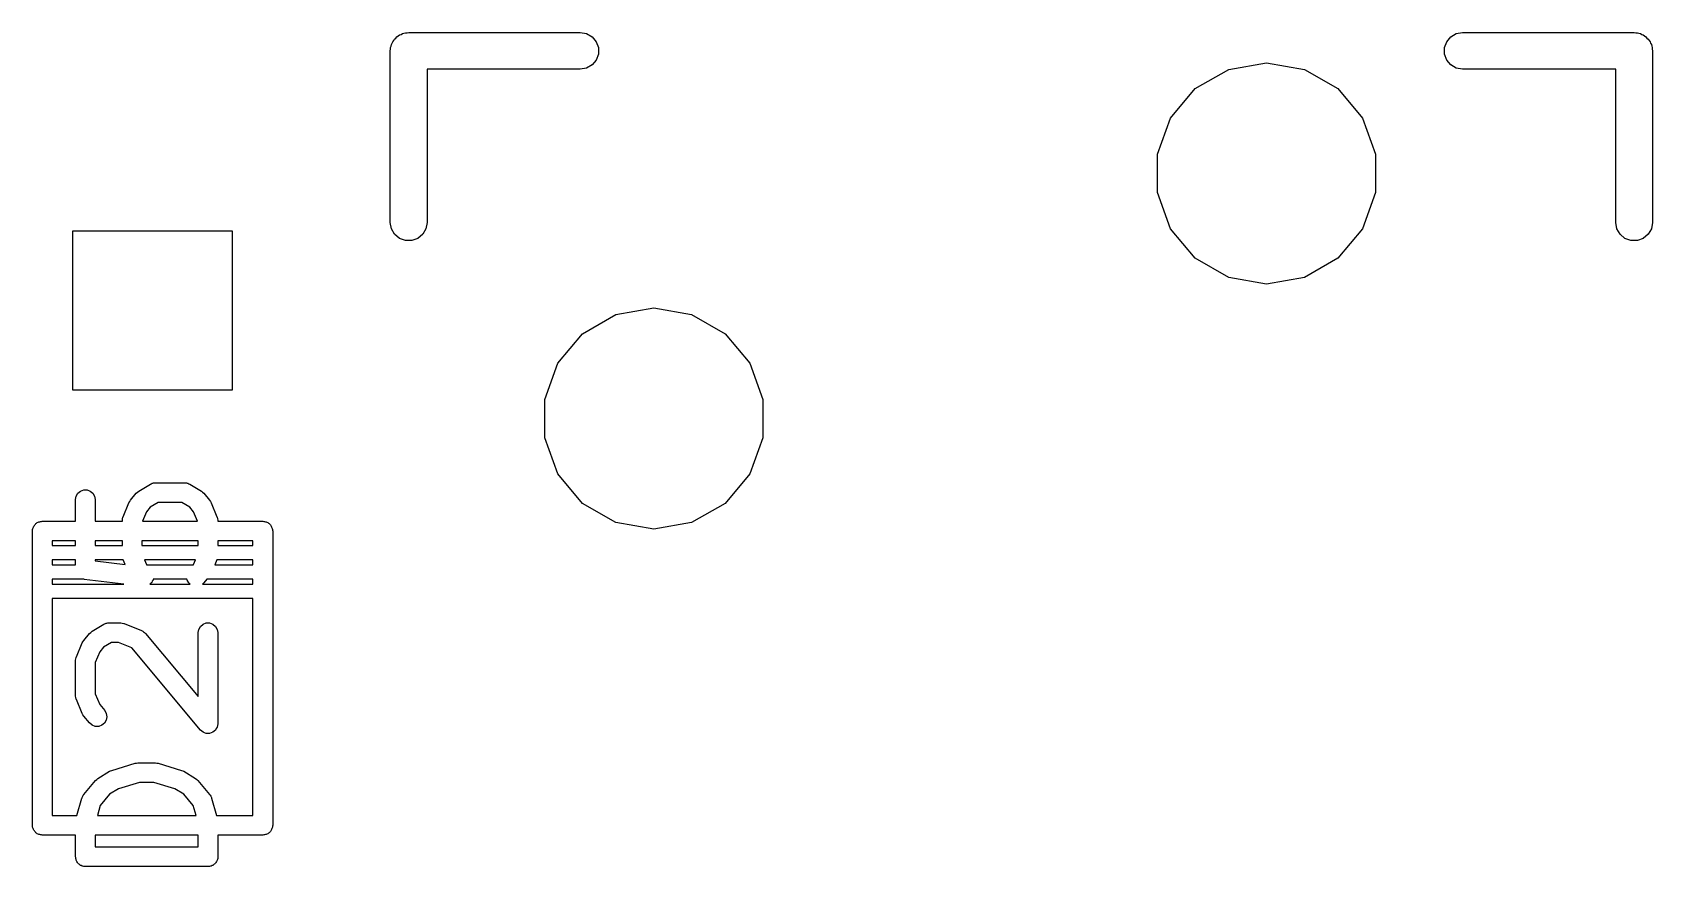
# Model space of a CAD drawing. Extents: x 47 to 330, y -254 to -153.
# Drawn here: x 246.88 to 263.67, y -182.1 to -173.46 of the extents above; entities that cross this region are included whole.
import ezdxf

# ---------------------------------------------------------------- set-up
doc = ezdxf.new("R2010")
doc.units = 0
doc.header["$MEASUREMENT"] = 0
doc.layers.add('BLACK', color=7, linetype='CONTINUOUS')

msp = doc.modelspace()

# ---------------------------------------------------------------- linework, layer by layer
at = {"layer": 'Black'}
for p, q in [((250.587, -173.617), (250.593, -173.601)), ((250.587, -173.634), (250.587, -173.617)), ((250.593, -173.601), (250.596, -173.585)), ((250.596, -173.585), (250.604, -173.57)), ((250.604, -173.57), (250.61, -173.555)), ((250.61, -173.555), (250.621, -173.542)), ((250.621, -173.542), (250.629, -173.528)), ((250.629, -173.528), (250.642, -173.517)), ((250.642, -173.517), (250.653, -173.504)), ((250.653, -173.504), (250.667, -173.496)), ((250.667, -173.496), (250.68, -173.485)), ((250.68, -173.485), (250.695, -173.479)), ((250.695, -173.479), (250.71, -173.471)), ((250.71, -173.471), (250.726, -173.468)), ((250.726, -173.468), (250.742, -173.462)), ((250.742, -173.462), (250.759, -173.462)), ((250.759, -173.462), (250.775, -173.459)), ((250.775, -173.459), (252.553, -173.459)), ((252.553, -173.459), (252.618, -173.471)), ((252.618, -173.471), (252.675, -173.504)), ((252.675, -173.504), (252.718, -173.555)), ((252.718, -173.555), (252.741, -173.617)), ((252.741, -173.617), (252.741, -173.683)), ((261.509, -173.617), (261.532, -173.555)), ((261.509, -173.683), (261.509, -173.617)), ((261.532, -173.555), (261.575, -173.504)), ((261.575, -173.504), (261.632, -173.471)), ((261.632, -173.471), (261.697, -173.459)), ((261.697, -173.459), (263.475, -173.459)), ((263.475, -173.459), (263.491, -173.462)), ((263.491, -173.462), (263.508, -173.462)), ((263.508, -173.462), (263.524, -173.468)), ((263.524, -173.468), (263.54, -173.471)), ((263.54, -173.471), (263.555, -173.479)), ((263.555, -173.479), (263.57, -173.485)), ((263.57, -173.485), (263.583, -173.496)), ((263.583, -173.496), (263.597, -173.504)), ((263.597, -173.504), (263.608, -173.517)), ((263.608, -173.517), (263.621, -173.528)), ((263.621, -173.528), (263.629, -173.542)), ((263.629, -173.542), (263.64, -173.555)), ((263.64, -173.555), (263.646, -173.57)), ((263.646, -173.57), (263.654, -173.585)), ((263.654, -173.585), (263.657, -173.601)), ((263.657, -173.601), (263.663, -173.617)), ((263.663, -173.617), (263.663, -173.634)), ((250.584, -173.65), (250.587, -173.634)), ((250.584, -175.428), (250.584, -173.65)), ((252.718, -173.745), (252.675, -173.796)), ((252.741, -173.683), (252.718, -173.745)), ((259.273, -173.842), (259.665, -173.773)), ((259.665, -173.773), (260.057, -173.842)), ((261.532, -173.745), (261.509, -173.683)), ((261.575, -173.796), (261.532, -173.745)), ((263.663, -173.634), (263.666, -173.65)), ((263.666, -173.65), (263.666, -175.428)), ((252.553, -173.84), (250.965, -173.84)), ((250.965, -173.84), (250.965, -175.428)), ((252.618, -173.829), (252.553, -173.84)), ((252.675, -173.796), (252.618, -173.829)), ((258.927, -174.041), (259.273, -173.842)), ((260.057, -173.842), (260.403, -174.041)), ((261.632, -173.829), (261.575, -173.796)), ((261.697, -173.84), (261.632, -173.829)), ((263.284, -173.84), (261.697, -173.84)), ((263.284, -175.428), (263.284, -173.84)), ((258.671, -174.346), (258.927, -174.041)), ((260.403, -174.041), (260.659, -174.346)), ((258.535, -174.721), (258.671, -174.346)), ((260.659, -174.346), (260.795, -174.721)), ((258.535, -175.119), (258.535, -174.721)), ((260.795, -174.721), (260.795, -175.119)), ((258.671, -175.494), (258.535, -175.119)), ((260.795, -175.119), (260.659, -175.494)), ((250.596, -175.493), (250.584, -175.428)), ((250.965, -175.428), (250.954, -175.493)), ((263.296, -175.493), (263.284, -175.428)), ((263.666, -175.428), (263.654, -175.493)), ((247.294, -177.165), (247.294, -175.514)), ((247.294, -175.514), (248.945, -175.514)), ((248.945, -175.514), (248.945, -177.165)), ((250.629, -175.55), (250.596, -175.493)), ((250.68, -175.593), (250.629, -175.55)), ((250.742, -175.616), (250.68, -175.593)), ((250.808, -175.616), (250.742, -175.616)), ((250.87, -175.593), (250.808, -175.616)), ((250.921, -175.55), (250.87, -175.593)), ((250.954, -175.493), (250.921, -175.55)), ((258.927, -175.799), (258.671, -175.494)), ((260.659, -175.494), (260.403, -175.799)), ((263.329, -175.55), (263.296, -175.493)), ((263.38, -175.593), (263.329, -175.55)), ((263.442, -175.616), (263.38, -175.593)), ((263.508, -175.616), (263.442, -175.616)), ((263.57, -175.593), (263.508, -175.616)), ((263.621, -175.55), (263.57, -175.593)), ((263.654, -175.493), (263.621, -175.55)), ((259.273, -175.998), (258.927, -175.799)), ((260.403, -175.799), (260.057, -175.998)), ((259.665, -176.067), (259.273, -175.998)), ((260.057, -175.998), (259.665, -176.067)), ((252.577, -176.581), (252.923, -176.382)), ((252.923, -176.382), (253.315, -176.313)), ((253.315, -176.313), (253.707, -176.382)), ((253.707, -176.382), (254.053, -176.581)), ((252.321, -176.886), (252.577, -176.581)), ((254.053, -176.581), (254.309, -176.886)), ((252.185, -177.261), (252.321, -176.886)), ((254.309, -176.886), (254.445, -177.261)), ((248.945, -177.165), (247.294, -177.165)), ((252.185, -177.659), (252.185, -177.261)), ((254.445, -177.261), (254.445, -177.659)), ((252.321, -178.034), (252.185, -177.659)), ((254.445, -177.659), (254.309, -178.034)), ((247.977, -178.212), (248.098, -178.14)), ((248.098, -178.14), (248.107, -178.136)), ((248.107, -178.136), (248.115, -178.131)), ((248.115, -178.131), (248.123, -178.13)), ((248.123, -178.13), (248.131, -178.127)), ((248.131, -178.127), (248.141, -178.127)), ((248.141, -178.127), (248.15, -178.125)), ((248.15, -178.125), (248.453, -178.125)), ((248.453, -178.125), (248.462, -178.127)), ((248.462, -178.127), (248.472, -178.127)), ((248.472, -178.127), (248.479, -178.13)), ((248.479, -178.13), (248.487, -178.131)), ((248.487, -178.131), (248.496, -178.136)), ((248.496, -178.136), (248.505, -178.14)), ((248.505, -178.14), (248.626, -178.212)), ((252.577, -178.339), (252.321, -178.034)), ((254.309, -178.034), (254.053, -178.339)), ((247.323, -178.299), (247.329, -178.265)), ((247.323, -178.524), (247.323, -178.299)), ((247.329, -178.265), (247.347, -178.234)), ((247.347, -178.234), (247.374, -178.211)), ((247.374, -178.211), (247.407, -178.199)), ((247.407, -178.199), (247.442, -178.199)), ((247.442, -178.199), (247.475, -178.211)), ((247.475, -178.211), (247.502, -178.234)), ((247.502, -178.234), (247.52, -178.265)), ((247.52, -178.265), (247.526, -178.299)), ((247.526, -178.299), (247.526, -178.524)), ((247.875, -178.333), (247.883, -178.32)), ((247.883, -178.32), (247.891, -178.307)), ((247.891, -178.307), (247.951, -178.234)), ((247.951, -178.234), (247.964, -178.223)), ((247.964, -178.223), (247.977, -178.212)), ((248.626, -178.212), (248.639, -178.223)), ((248.639, -178.223), (248.652, -178.234)), ((248.652, -178.234), (248.712, -178.307)), ((248.712, -178.307), (248.72, -178.32)), ((248.72, -178.32), (248.728, -178.333)), ((247.81, -178.498), (247.813, -178.482)), ((247.813, -178.482), (247.814, -178.48)), ((247.814, -178.48), (247.815, -178.478)), ((247.815, -178.478), (247.875, -178.333)), ((248.057, -178.425), (248.015, -178.524)), ((248.096, -178.378), (248.057, -178.425)), ((248.178, -178.328), (248.096, -178.378)), ((248.424, -178.328), (248.178, -178.328)), ((248.507, -178.378), (248.424, -178.328)), ((248.546, -178.425), (248.507, -178.378)), ((248.587, -178.524), (248.546, -178.425)), ((248.728, -178.333), (248.788, -178.478)), ((248.788, -178.478), (248.789, -178.48)), ((248.789, -178.48), (248.79, -178.482)), ((248.79, -178.482), (248.793, -178.498)), ((252.923, -178.538), (252.577, -178.339)), ((254.053, -178.339), (253.707, -178.538)), ((246.875, -178.626), (246.877, -178.617)), ((246.875, -181.674), (246.875, -178.626)), ((246.877, -178.608), (246.88, -178.6)), ((246.877, -178.617), (246.877, -178.608)), ((246.88, -178.6), (246.882, -178.591)), ((246.882, -178.591), (246.886, -178.584)), ((246.886, -178.584), (246.889, -178.575)), ((246.889, -178.575), (246.895, -178.568)), ((246.895, -178.568), (246.899, -178.561)), ((246.899, -178.561), (246.906, -178.555)), ((246.906, -178.555), (246.912, -178.548)), ((246.912, -178.548), (246.919, -178.544)), ((246.919, -178.544), (246.926, -178.538)), ((246.926, -178.538), (246.935, -178.535)), ((246.935, -178.535), (246.942, -178.531)), ((246.942, -178.531), (246.951, -178.529)), ((246.951, -178.529), (246.959, -178.526)), ((246.959, -178.526), (246.968, -178.526)), ((246.968, -178.526), (246.977, -178.524)), ((246.977, -178.524), (247.323, -178.524)), ((247.526, -178.524), (247.807, -178.524)), ((247.807, -178.512), (247.81, -178.498)), ((247.807, -178.515), (247.807, -178.512)), ((247.807, -178.517), (247.807, -178.515)), ((247.807, -178.524), (247.807, -178.517)), ((248.015, -178.524), (248.587, -178.524)), ((248.793, -178.498), (248.796, -178.512)), ((248.796, -178.512), (248.796, -178.515)), ((248.796, -178.515), (248.796, -178.517)), ((248.796, -178.517), (248.796, -178.524)), ((248.796, -178.524), (249.263, -178.524)), ((249.263, -178.524), (249.272, -178.526)), ((249.272, -178.526), (249.281, -178.526)), ((249.281, -178.526), (249.289, -178.529)), ((249.289, -178.529), (249.298, -178.531)), ((249.298, -178.531), (249.305, -178.535)), ((249.305, -178.535), (249.314, -178.538)), ((249.314, -178.538), (249.321, -178.544)), ((249.321, -178.544), (249.328, -178.548)), ((249.328, -178.548), (249.334, -178.555)), ((249.334, -178.555), (249.341, -178.561)), ((249.341, -178.561), (249.345, -178.568)), ((249.345, -178.568), (249.351, -178.575)), ((249.351, -178.575), (249.354, -178.584)), ((249.354, -178.584), (249.358, -178.591)), ((249.358, -178.591), (249.36, -178.6)), ((249.36, -178.6), (249.363, -178.608)), ((249.363, -178.608), (249.363, -178.617)), ((249.363, -178.617), (249.365, -178.626)), ((249.365, -178.626), (249.365, -181.674)), ((253.315, -178.607), (252.923, -178.538)), ((253.707, -178.538), (253.315, -178.607)), ((247.323, -178.728), (247.079, -178.728)), ((247.079, -178.728), (247.079, -178.775)), ((247.079, -178.775), (247.12, -178.775)), ((247.12, -178.775), (247.323, -178.775)), ((247.323, -178.775), (247.323, -178.728)), ((247.526, -178.728), (247.526, -178.775)), ((247.807, -178.728), (247.526, -178.728)), ((247.526, -178.775), (247.807, -178.775)), ((247.807, -178.775), (247.807, -178.728)), ((248.01, -178.728), (248.01, -178.775)), ((248.593, -178.728), (248.01, -178.728)), ((248.01, -178.775), (248.593, -178.775)), ((248.593, -178.775), (248.593, -178.728)), ((248.796, -178.728), (248.796, -178.775)), ((249.161, -178.728), (248.796, -178.728)), ((248.796, -178.775), (249.161, -178.775)), ((249.161, -178.775), (249.161, -178.728)), ((247.12, -178.925), (247.079, -178.925)), ((247.079, -178.925), (247.079, -178.975)), ((247.079, -178.975), (247.323, -178.975)), ((247.323, -178.925), (247.12, -178.925)), ((247.323, -178.975), (247.323, -178.925)), ((247.526, -178.925), (247.526, -178.935)), ((247.817, -178.925), (247.526, -178.925)), ((247.526, -178.935), (247.837, -178.972)), ((247.837, -178.972), (247.817, -178.925)), ((248.037, -178.925), (248.057, -178.972)), ((248.566, -178.925), (248.037, -178.925)), ((248.057, -178.972), (248.059, -178.975)), ((248.059, -178.975), (248.544, -178.975)), ((248.544, -178.975), (248.546, -178.972)), ((248.546, -178.972), (248.566, -178.925)), ((248.786, -178.925), (248.765, -178.975)), ((248.765, -178.975), (249.161, -178.975)), ((249.161, -178.925), (248.786, -178.925)), ((249.161, -178.975), (249.161, -178.925)), ((247.079, -179.125), (247.079, -179.175)), ((247.406, -179.125), (247.079, -179.125)), ((247.407, -179.125), (247.406, -179.125)), ((247.41, -179.125), (247.407, -179.125)), ((247.412, -179.126), (247.41, -179.125)), ((247.821, -179.175), (247.412, -179.126)), ((248.111, -179.159), (248.108, -179.161)), ((248.117, -179.145), (248.111, -179.159)), ((248.125, -179.133), (248.117, -179.145)), ((248.127, -179.127), (248.125, -179.13)), ((248.125, -179.13), (248.125, -179.133)), ((248.127, -179.125), (248.127, -179.127)), ((248.477, -179.125), (248.127, -179.125)), ((248.478, -179.133), (248.477, -179.125)), ((248.496, -179.163), (248.478, -179.133)), ((248.683, -179.125), (248.652, -179.163)), ((249.161, -179.125), (248.683, -179.125)), ((249.161, -179.175), (249.161, -179.125)), ((247.079, -179.175), (247.821, -179.175)), ((247.079, -179.325), (247.079, -181.572)), ((249.161, -179.325), (247.079, -179.325)), ((248.096, -179.173), (248.093, -179.175)), ((248.093, -179.175), (248.51, -179.175)), ((248.107, -179.163), (248.096, -179.173)), ((248.108, -179.161), (248.107, -179.163)), ((248.51, -179.175), (248.496, -179.163)), ((248.652, -179.163), (248.637, -179.175)), ((248.637, -179.175), (249.161, -179.175)), ((249.161, -181.572), (249.161, -179.325)), ((247.493, -179.664), (247.614, -179.591)), ((247.614, -179.591), (247.623, -179.588)), ((247.623, -179.588), (247.632, -179.583)), ((247.632, -179.583), (247.64, -179.581)), ((247.64, -179.581), (247.647, -179.579)), ((247.647, -179.579), (247.657, -179.578)), ((247.657, -179.578), (247.666, -179.577)), ((247.666, -179.577), (247.787, -179.577)), ((247.787, -179.577), (247.789, -179.577)), ((247.789, -179.577), (247.791, -179.577)), ((247.791, -179.577), (247.806, -179.58)), ((247.806, -179.58), (247.822, -179.583)), ((247.822, -179.583), (247.824, -179.584)), ((247.824, -179.584), (247.825, -179.584)), ((247.825, -179.584), (248.007, -179.657)), ((248.007, -179.657), (248.013, -179.66)), ((248.013, -179.66), (248.02, -179.663)), ((248.02, -179.663), (248.028, -179.67)), ((248.593, -179.678), (248.599, -179.644)), ((248.599, -179.644), (248.617, -179.613)), ((248.617, -179.613), (248.644, -179.59)), ((248.644, -179.59), (248.677, -179.578)), ((248.677, -179.578), (248.712, -179.578)), ((248.712, -179.578), (248.745, -179.59)), ((248.745, -179.59), (248.772, -179.613)), ((248.772, -179.613), (248.79, -179.644)), ((248.79, -179.644), (248.796, -179.678)), ((247.331, -179.929), (247.391, -179.784)), ((247.391, -179.784), (247.399, -179.772)), ((247.399, -179.772), (247.407, -179.758)), ((247.407, -179.758), (247.467, -179.686)), ((247.467, -179.686), (247.48, -179.675)), ((247.48, -179.675), (247.493, -179.664)), ((247.613, -179.829), (247.573, -179.877)), ((247.695, -179.78), (247.613, -179.829)), ((247.768, -179.78), (247.695, -179.78)), ((247.907, -179.836), (247.768, -179.78)), ((248.028, -179.67), (248.037, -179.675)), ((248.037, -179.675), (248.041, -179.681)), ((248.041, -179.681), (248.047, -179.686)), ((248.047, -179.686), (248.593, -180.341)), ((248.593, -180.341), (248.593, -179.678)), ((248.796, -179.678), (248.796, -180.622)), ((247.323, -179.964), (247.326, -179.949)), ((247.323, -179.966), (247.323, -179.964)), ((247.323, -179.969), (247.323, -179.966)), ((247.323, -180.331), (247.323, -179.969)), ((247.326, -179.949), (247.329, -179.934)), ((247.329, -179.934), (247.33, -179.932)), ((247.33, -179.932), (247.331, -179.929)), ((247.573, -179.877), (247.526, -179.989)), ((247.526, -179.989), (247.526, -180.311)), ((248.616, -180.687), (247.907, -179.836)), ((247.323, -180.334), (247.323, -180.331)), ((247.323, -180.336), (247.323, -180.334)), ((247.526, -180.311), (247.573, -180.423)), ((247.326, -180.351), (247.323, -180.336)), ((247.329, -180.366), (247.326, -180.351)), ((247.33, -180.368), (247.329, -180.366)), ((247.331, -180.371), (247.33, -180.368)), ((247.391, -180.516), (247.331, -180.371)), ((247.573, -180.423), (247.624, -180.484)), ((247.624, -180.484), (247.641, -180.515)), ((247.399, -180.528), (247.391, -180.516)), ((247.407, -180.542), (247.399, -180.528)), ((247.467, -180.614), (247.407, -180.542)), ((247.494, -180.637), (247.467, -180.614)), ((247.527, -180.649), (247.494, -180.637)), ((247.563, -180.649), (247.527, -180.649)), ((247.596, -180.637), (247.563, -180.649)), ((247.623, -180.615), (247.596, -180.637)), ((247.641, -180.584), (247.623, -180.615)), ((247.641, -180.515), (247.647, -180.549)), ((247.647, -180.549), (247.641, -180.584)), ((248.79, -180.657), (248.781, -180.672)), ((248.793, -180.639), (248.79, -180.656)), ((248.79, -180.656), (248.79, -180.657)), ((248.79, -180.657), (248.79, -180.657)), ((248.796, -180.622), (248.793, -180.639)), ((248.796, -180.622), (248.796, -180.622)), ((248.796, -180.622), (248.796, -180.622)), ((248.617, -180.687), (248.616, -180.687)), ((248.63, -180.698), (248.617, -180.687)), ((248.617, -180.687), (248.617, -180.687)), ((248.643, -180.71), (248.63, -180.698)), ((248.644, -180.71), (248.643, -180.71)), ((248.66, -180.716), (248.644, -180.71)), ((248.644, -180.71), (248.644, -180.71)), ((248.677, -180.722), (248.66, -180.716)), ((248.694, -180.722), (248.677, -180.722)), ((248.677, -180.722), (248.677, -180.722)), ((248.677, -180.722), (248.677, -180.722)), ((248.712, -180.722), (248.694, -180.722)), ((248.729, -180.716), (248.712, -180.722)), ((248.712, -180.722), (248.712, -180.722)), ((248.712, -180.722), (248.712, -180.722)), ((248.745, -180.71), (248.729, -180.716)), ((248.759, -180.698), (248.745, -180.71)), ((248.745, -180.71), (248.745, -180.71)), ((248.745, -180.71), (248.745, -180.71)), ((248.772, -180.687), (248.759, -180.698)), ((248.781, -180.672), (248.772, -180.687)), ((248.772, -180.687), (248.772, -180.687)), ((248.772, -180.687), (248.772, -180.687)), ((247.554, -181.188), (247.675, -181.115)), ((247.675, -181.115), (247.686, -181.111)), ((247.686, -181.111), (247.698, -181.105)), ((247.698, -181.105), (247.94, -181.032)), ((247.94, -181.032), (247.954, -181.031)), ((247.954, -181.031), (247.969, -181.028)), ((247.969, -181.028), (248.15, -181.028)), ((248.15, -181.028), (248.165, -181.031)), ((248.165, -181.031), (248.179, -181.032)), ((248.179, -181.032), (248.421, -181.105)), ((248.421, -181.105), (248.433, -181.111)), ((248.433, -181.111), (248.444, -181.115)), ((248.444, -181.115), (248.565, -181.188)), ((247.407, -181.355), (247.528, -181.21)), ((247.528, -181.21), (247.541, -181.199)), ((247.541, -181.199), (247.554, -181.188)), ((247.768, -181.296), (247.673, -181.353)), ((247.984, -181.231), (247.768, -181.296)), ((248.135, -181.231), (247.984, -181.231)), ((248.351, -181.296), (248.135, -181.231)), ((248.446, -181.353), (248.351, -181.296)), ((248.565, -181.188), (248.578, -181.199)), ((248.578, -181.199), (248.591, -181.21)), ((248.591, -181.21), (248.712, -181.355)), ((247.337, -181.572), (247.387, -181.393)), ((247.387, -181.393), (247.389, -181.389)), ((247.389, -181.386), (247.396, -181.374)), ((247.389, -181.389), (247.389, -181.386)), ((247.396, -181.374), (247.402, -181.361)), ((247.402, -181.361), (247.405, -181.358)), ((247.405, -181.358), (247.407, -181.355)), ((247.577, -181.468), (247.548, -181.572)), ((247.673, -181.353), (247.577, -181.468)), ((248.542, -181.468), (248.446, -181.353)), ((248.571, -181.572), (248.542, -181.468)), ((248.712, -181.355), (248.714, -181.358)), ((248.714, -181.358), (248.717, -181.361)), ((248.717, -181.361), (248.723, -181.374)), ((248.723, -181.374), (248.73, -181.386)), ((248.73, -181.386), (248.73, -181.389)), ((248.73, -181.389), (248.732, -181.393)), ((248.732, -181.393), (248.782, -181.572)), ((246.877, -181.683), (246.875, -181.674)), ((247.079, -181.572), (247.337, -181.572)), ((247.548, -181.572), (248.571, -181.572)), ((248.782, -181.572), (249.161, -181.572)), ((249.365, -181.674), (249.363, -181.683)), ((246.877, -181.692), (246.877, -181.683)), ((246.88, -181.7), (246.877, -181.692)), ((246.882, -181.709), (246.88, -181.7)), ((246.886, -181.716), (246.882, -181.709)), ((246.889, -181.725), (246.886, -181.716)), ((246.895, -181.732), (246.889, -181.725)), ((246.899, -181.739), (246.895, -181.732)), ((246.906, -181.745), (246.899, -181.739)), ((246.912, -181.752), (246.906, -181.745)), ((246.919, -181.756), (246.912, -181.752)), ((246.926, -181.762), (246.919, -181.756)), ((246.935, -181.765), (246.926, -181.762)), ((246.942, -181.769), (246.935, -181.765)), ((246.951, -181.771), (246.942, -181.769)), ((246.959, -181.774), (246.951, -181.771)), ((246.968, -181.774), (246.959, -181.774)), ((246.977, -181.776), (246.968, -181.774)), ((247.323, -181.776), (246.977, -181.776)), ((247.323, -182.001), (247.323, -181.776)), ((247.526, -181.776), (247.526, -181.899)), ((248.593, -181.776), (247.526, -181.776)), ((248.593, -181.899), (248.593, -181.776)), ((249.263, -181.776), (248.796, -181.776)), ((248.796, -181.776), (248.796, -182.001)), ((249.272, -181.774), (249.263, -181.776)), ((249.281, -181.774), (249.272, -181.774)), ((249.289, -181.771), (249.281, -181.774)), ((249.298, -181.769), (249.289, -181.771)), ((249.305, -181.765), (249.298, -181.769)), ((249.314, -181.762), (249.305, -181.765)), ((249.321, -181.756), (249.314, -181.762)), ((249.328, -181.752), (249.321, -181.756)), ((249.334, -181.745), (249.328, -181.752)), ((249.341, -181.739), (249.334, -181.745)), ((249.345, -181.732), (249.341, -181.739)), ((249.351, -181.725), (249.345, -181.732)), ((249.354, -181.716), (249.351, -181.725)), ((249.358, -181.709), (249.354, -181.716)), ((249.36, -181.7), (249.358, -181.709)), ((249.363, -181.692), (249.36, -181.7)), ((249.363, -181.683), (249.363, -181.692)), ((247.324, -182.009), (247.323, -182.001)), ((247.324, -182.018), (247.324, -182.009)), ((247.526, -181.899), (248.593, -181.899)), ((248.796, -182.001), (248.795, -182.009)), ((248.795, -182.009), (248.795, -182.018)), ((247.328, -182.027), (247.324, -182.018)), ((247.329, -182.035), (247.328, -182.027)), ((247.333, -182.043), (247.329, -182.035)), ((247.337, -182.051), (247.333, -182.043)), ((247.342, -182.058), (247.337, -182.051)), ((247.347, -182.066), (247.342, -182.058)), ((247.354, -182.072), (247.347, -182.066)), ((247.359, -182.078), (247.354, -182.072)), ((247.367, -182.083), (247.359, -182.078)), ((247.374, -182.089), (247.367, -182.083)), ((247.382, -182.092), (247.374, -182.089)), ((247.39, -182.096), (247.382, -182.092)), ((247.399, -182.098), (247.39, -182.096)), ((247.407, -182.101), (247.399, -182.098)), ((247.416, -182.101), (247.407, -182.101)), ((247.425, -182.102), (247.416, -182.101)), ((248.695, -182.102), (247.425, -182.102)), ((248.703, -182.101), (248.695, -182.102)), ((248.712, -182.101), (248.703, -182.101)), ((248.721, -182.098), (248.712, -182.101)), ((248.729, -182.096), (248.721, -182.098)), ((248.737, -182.092), (248.729, -182.096)), ((248.745, -182.089), (248.737, -182.092)), ((248.752, -182.083), (248.745, -182.089)), ((248.76, -182.078), (248.752, -182.083)), ((248.766, -182.072), (248.76, -182.078)), ((248.772, -182.066), (248.766, -182.072)), ((248.777, -182.058), (248.772, -182.066)), ((248.783, -182.051), (248.777, -182.058)), ((248.786, -182.043), (248.783, -182.051)), ((248.79, -182.035), (248.786, -182.043)), ((248.792, -182.027), (248.79, -182.035)), ((248.795, -182.018), (248.792, -182.027))]:
    msp.add_line(p, q, dxfattribs=at)

doc.saveas('drawing.dxf')
